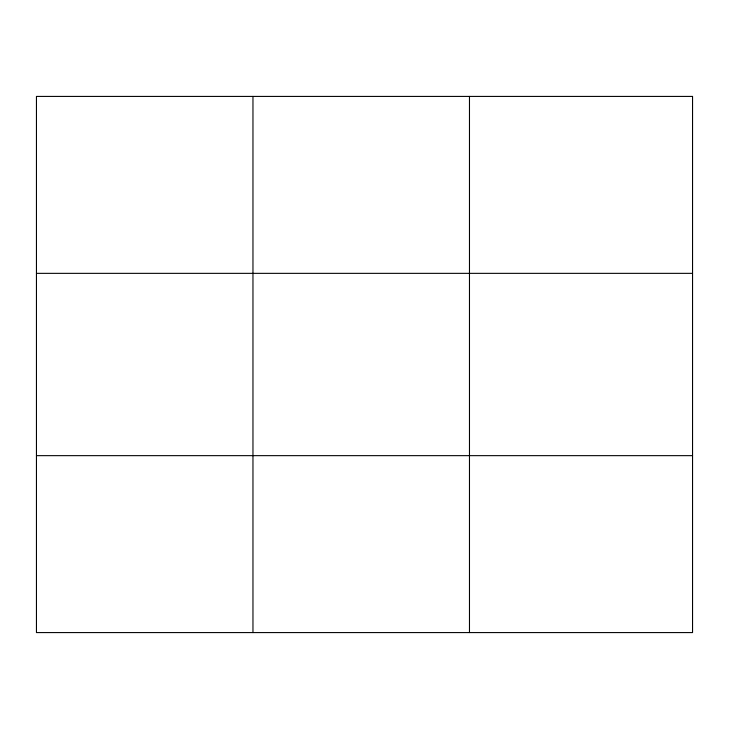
<?xml version="1.0" encoding="UTF-8"?>
<svg xmlns="http://www.w3.org/2000/svg" width="729" height="729" viewBox="0 0 729 729"><rect width="100%" height="100%" fill="white"/><g stroke="black" fill="none" stroke-linecap="round" stroke-linejoin="round"><path stroke-width="1.09" d="M252.963 96.419L252.963 632.581M469.476 96.419L469.476 632.581M36.45 273.348L692.55 273.348M36.45 455.652L692.55 455.652M692.55 96.419L692.55 632.581L36.45 632.581L36.45 96.419L692.55 96.419"/></g></svg>
